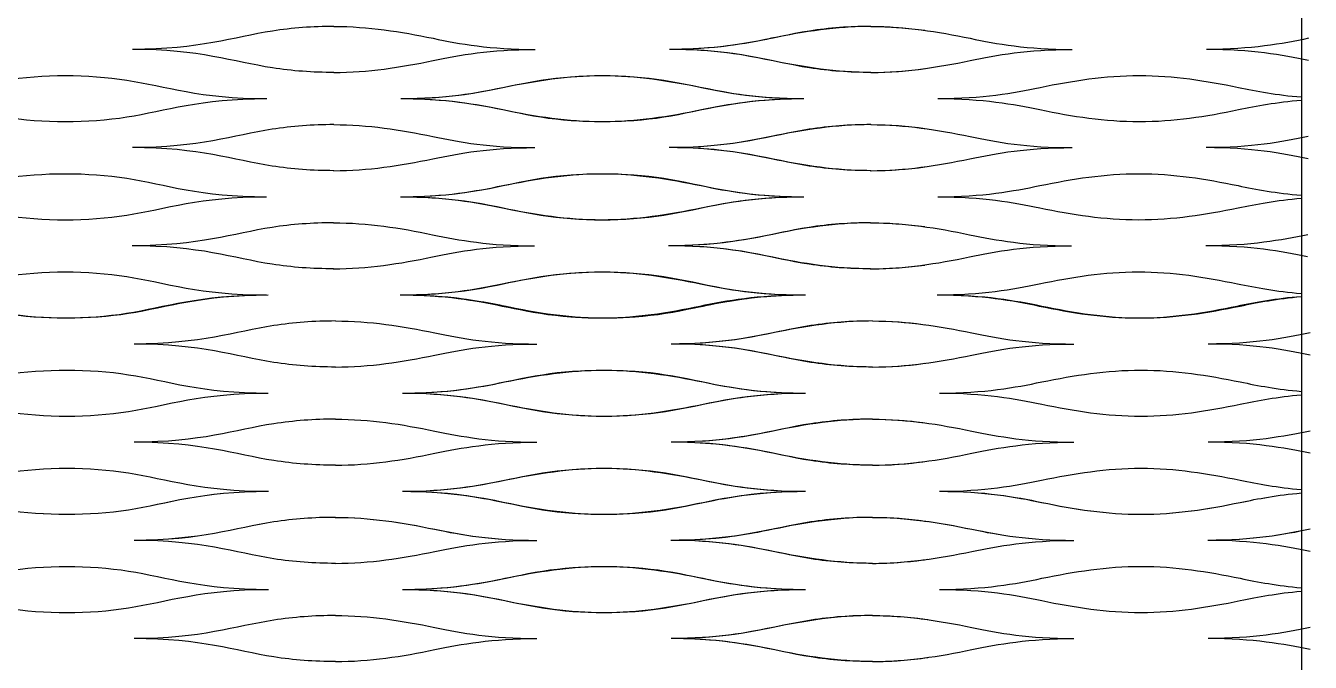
# Model space of a CAD drawing. Header units: millimetres. Extents: x 1 to 583, y -486 to -2.
# Drawn here: x 475.35 to 500.06, y -145.38 to -133.13 of the extents above; entities that cross this region are included whole.
import ezdxf

# ---------------------------------------------------------------- set-up
doc = ezdxf.new("R2010")
doc.units = ezdxf.units.MM
doc.header["$MEASUREMENT"] = 0
doc.layers.add('DEFAULT', color=7, linetype='Continuous')
doc.layers.add('dibujo', color=10, linetype='Continuous')

msp = doc.modelspace()

# ---------------------------------------------------------------- linework, layer by layer
at = {"layer": 'DEFAULT'}
for points, knots in [([(481.281, -133.141), (480.878, -133.141), (480.474, -133.171), (480.098, -133.23), (479.345, -133.348), (478.699, -133.584), (477.408, -133.584)], [0, 0, 0, 0, 1, 1, 1, 2, 2, 2, 2]), ([(481.281, -133.141), (481.946, -133.141), (482.561, -133.241), (483.19, -133.37), (483.705, -133.477), (484.282, -133.584), (485.153, -133.584)], [0, 0, 0, 0, 1, 1, 1, 2, 2, 2, 2]), ([(491.609, -133.141), (490.943, -133.141), (490.328, -133.241), (489.699, -133.37), (489.184, -133.477), (488.606, -133.584), (487.735, -133.584)], [0, 0, 0, 0, 1, 1, 1, 2, 2, 2, 2]), ([(491.611, -133.141), (491.207, -133.141), (490.804, -133.171), (490.427, -133.23), (489.674, -133.348), (489.029, -133.584), (487.737, -133.584)], [0, 0, 0, 0, 1, 1, 1, 2, 2, 2, 2]), ([(491.61, -133.141), (492.276, -133.141), (492.89, -133.241), (493.519, -133.37), (494.034, -133.477), (494.611, -133.584), (495.483, -133.584)], [0, 0, 0, 0, 1, 1, 1, 2, 2, 2, 2]), ([(481.281, -134.027), (480.878, -134.027), (480.474, -133.998), (480.098, -133.939), (479.345, -133.821), (478.699, -133.584), (477.408, -133.584)], [0, 0, 0, 0, 1, 1, 1, 2, 2, 2, 2]), ([(481.28, -134.027), (481.945, -134.027), (482.56, -133.928), (483.189, -133.798), (483.704, -133.692), (484.282, -133.584), (485.153, -133.584)], [0, 0, 0, 0, 1, 1, 1, 2, 2, 2, 2]), ([(491.607, -134.027), (490.941, -134.027), (490.327, -133.928), (489.698, -133.798), (489.184, -133.692), (488.606, -133.584), (487.735, -133.584)], [0, 0, 0, 0, 1, 1, 1, 2, 2, 2, 2]), ([(491.611, -134.027), (491.207, -134.027), (490.804, -133.998), (490.427, -133.939), (489.674, -133.821), (489.029, -133.584), (487.737, -133.584)], [0, 0, 0, 0, 1, 1, 1, 2, 2, 2, 2]), ([(491.609, -134.027), (492.275, -134.027), (492.889, -133.928), (493.519, -133.798), (494.034, -133.692), (494.611, -133.584), (495.483, -133.584)], [0, 0, 0, 0, 1, 1, 1, 2, 2, 2, 2]), ([(472.244, -134.529), (473.535, -134.529), (474.18, -134.293), (474.933, -134.175), (475.687, -134.057), (476.547, -134.057), (477.3, -134.175), (478.053, -134.293), (478.699, -134.529), (479.99, -134.529)], [0, 0, 0, 0, 1, 1, 1, 2, 2, 2, 3, 3, 3, 3]), ([(482.57, -134.529), (483.441, -134.529), (484.019, -134.421), (484.534, -134.315), (485.163, -134.185), (485.778, -134.086), (486.443, -134.086), (487.109, -134.086), (487.723, -134.185), (488.352, -134.315), (488.867, -134.421), (489.444, -134.529), (490.315, -134.529)], [0, 0, 0, 0, 1, 1, 1, 2, 2, 2, 3, 3, 3, 4, 4, 4, 4]), ([(482.573, -134.529), (483.864, -134.529), (484.51, -134.293), (485.263, -134.175), (486.016, -134.057), (486.877, -134.057), (487.63, -134.175), (488.383, -134.293), (489.029, -134.529), (490.32, -134.529)], [0, 0, 0, 0, 1, 1, 1, 2, 2, 2, 3, 3, 3, 3]), ([(492.9, -134.529), (493.771, -134.529), (494.348, -134.421), (494.863, -134.315), (495.492, -134.185), (496.107, -134.086), (496.773, -134.086), (497.438, -134.086), (498.053, -134.185), (498.681, -134.315), (499.031, -134.387), (499.409, -134.46), (499.889, -134.499)], [0, 0, 0, 0, 1, 1, 1, 2, 2, 2, 3, 3, 3, 3.679224, 3.679224, 3.679224, 3.679224]), ([(472.243, -134.529), (473.534, -134.529), (474.18, -134.765), (474.933, -134.883), (475.686, -135.001), (476.546, -135.001), (477.299, -134.883), (478.052, -134.765), (478.698, -134.529), (479.988, -134.529)], [0, 0, 0, 0, 1, 1, 1, 2, 2, 2, 3, 3, 3, 3]), ([(482.57, -134.529), (483.441, -134.529), (484.018, -134.637), (484.533, -134.743), (485.161, -134.873), (485.775, -134.972), (486.441, -134.972), (487.106, -134.972), (487.721, -134.873), (488.351, -134.743), (488.866, -134.637), (489.444, -134.529), (490.315, -134.529)], [0, 0, 0, 0, 1, 1, 1, 2, 2, 2, 3, 3, 3, 4, 4, 4, 4]), ([(482.573, -134.529), (483.864, -134.529), (484.509, -134.765), (485.262, -134.883), (486.015, -135.001), (486.876, -135.001), (487.629, -134.883), (488.382, -134.765), (489.027, -134.529), (490.318, -134.529)], [0, 0, 0, 0, 1, 1, 1, 2, 2, 2, 3, 3, 3, 3]), ([(492.9, -134.529), (493.771, -134.529), (494.348, -134.637), (494.862, -134.743), (495.491, -134.873), (496.105, -134.972), (496.77, -134.972), (497.436, -134.972), (498.051, -134.873), (498.68, -134.743), (499.03, -134.671), (499.409, -134.598), (499.889, -134.559)], [0, 0, 0, 0, 1, 1, 1, 2, 2, 2, 3, 3, 3, 3.67931, 3.67931, 3.67931, 3.67931]), ([(481.279, -135.031), (480.876, -135.031), (480.472, -135.06), (480.096, -135.12), (479.343, -135.238), (478.698, -135.474), (477.407, -135.474)], [0, 0, 0, 0, 1, 1, 1, 2, 2, 2, 2]), ([(481.278, -135.031), (481.943, -135.031), (482.558, -135.13), (483.186, -135.26), (483.701, -135.366), (484.277, -135.474), (485.149, -135.474)], [0, 0, 0, 0, 1, 1, 1, 2, 2, 2, 2]), ([(491.604, -135.031), (490.938, -135.031), (490.323, -135.13), (489.694, -135.26), (489.179, -135.366), (488.601, -135.474), (487.73, -135.474)], [0, 0, 0, 0, 1, 1, 1, 2, 2, 2, 2]), ([(491.609, -135.031), (491.205, -135.031), (490.802, -135.06), (490.425, -135.12), (489.672, -135.238), (489.027, -135.474), (487.736, -135.474)], [0, 0, 0, 0, 1, 1, 1, 2, 2, 2, 2]), ([(491.607, -135.031), (492.273, -135.031), (492.887, -135.13), (493.516, -135.26), (494.03, -135.366), (494.607, -135.474), (495.478, -135.474)], [0, 0, 0, 0, 1, 1, 1, 2, 2, 2, 2]), ([(481.279, -135.917), (480.876, -135.917), (480.472, -135.887), (480.096, -135.828), (479.343, -135.71), (478.698, -135.474), (477.407, -135.474)], [0, 0, 0, 0, 1, 1, 1, 2, 2, 2, 2]), ([(481.276, -135.917), (481.941, -135.917), (482.556, -135.818), (483.185, -135.688), (483.7, -135.581), (484.277, -135.474), (485.149, -135.474)], [0, 0, 0, 0, 1, 1, 1, 2, 2, 2, 2]), ([(491.599, -135.917), (490.934, -135.917), (490.32, -135.818), (489.692, -135.688), (489.178, -135.581), (488.601, -135.474), (487.73, -135.474)], [0, 0, 0, 0, 1, 1, 1, 2, 2, 2, 2]), ([(491.609, -135.917), (491.205, -135.917), (490.802, -135.887), (490.425, -135.828), (489.672, -135.71), (489.027, -135.474), (487.736, -135.474)], [0, 0, 0, 0, 1, 1, 1, 2, 2, 2, 2]), ([(491.605, -135.917), (492.271, -135.917), (492.885, -135.818), (493.514, -135.688), (494.029, -135.581), (494.607, -135.474), (495.478, -135.474)], [0, 0, 0, 0, 1, 1, 1, 2, 2, 2, 2]), ([(472.243, -136.419), (473.534, -136.419), (474.18, -136.182), (474.933, -136.064), (475.686, -135.946), (476.546, -135.946), (477.299, -136.064), (478.052, -136.182), (478.698, -136.419), (479.988, -136.419)], [0, 0, 0, 0, 1, 1, 1, 2, 2, 2, 3, 3, 3, 3]), ([(482.565, -136.419), (483.436, -136.419), (484.013, -136.311), (484.528, -136.205), (485.158, -136.075), (485.772, -135.976), (486.437, -135.976), (487.103, -135.976), (487.717, -136.075), (488.345, -136.205), (488.859, -136.311), (489.436, -136.419), (490.307, -136.419)], [0, 0, 0, 0, 1, 1, 1, 2, 2, 2, 3, 3, 3, 4, 4, 4, 4]), ([(482.573, -136.419), (483.864, -136.419), (484.509, -136.182), (485.262, -136.064), (486.015, -135.946), (486.876, -135.946), (487.629, -136.064), (488.382, -136.182), (489.027, -136.419), (490.318, -136.419)], [0, 0, 0, 0, 1, 1, 1, 2, 2, 2, 3, 3, 3, 3]), ([(492.895, -136.419), (493.766, -136.419), (494.343, -136.311), (494.858, -136.205), (495.487, -136.075), (496.101, -135.976), (496.767, -135.976), (497.432, -135.976), (498.046, -136.075), (498.674, -136.205), (499.026, -136.277), (499.406, -136.35), (499.889, -136.39)], [0, 0, 0, 0, 1, 1, 1, 2, 2, 2, 3, 3, 3, 3.682913, 3.682913, 3.682913, 3.682913]), ([(472.243, -136.419), (473.533, -136.419), (474.178, -136.655), (474.931, -136.773), (475.684, -136.891), (476.544, -136.891), (477.296, -136.773), (478.049, -136.655), (478.694, -136.419), (479.984, -136.419)], [0, 0, 0, 0, 1, 1, 1, 2, 2, 2, 3, 3, 3, 3]), ([(482.565, -136.419), (483.436, -136.419), (484.013, -136.526), (484.526, -136.632), (485.154, -136.762), (485.768, -136.861), (486.433, -136.861), (487.098, -136.861), (487.713, -136.762), (488.343, -136.632), (488.858, -136.526), (489.436, -136.419), (490.307, -136.419)], [0, 0, 0, 0, 1, 1, 1, 2, 2, 2, 3, 3, 3, 4, 4, 4, 4]), ([(482.572, -136.419), (483.863, -136.419), (484.508, -136.655), (485.26, -136.773), (486.013, -136.891), (486.873, -136.891), (487.626, -136.773), (488.379, -136.655), (489.024, -136.419), (490.314, -136.419)], [0, 0, 0, 0, 1, 1, 1, 2, 2, 2, 3, 3, 3, 3]), ([(492.895, -136.419), (493.766, -136.419), (494.342, -136.526), (494.856, -136.632), (495.484, -136.762), (496.097, -136.861), (496.762, -136.861), (497.428, -136.861), (498.042, -136.762), (498.672, -136.632), (499.024, -136.56), (499.405, -136.487), (499.889, -136.447)], [0, 0, 0, 0, 1, 1, 1, 2, 2, 2, 3, 3, 3, 3.683066, 3.683066, 3.683066, 3.683066]), ([(481.275, -136.92), (480.872, -136.92), (480.468, -136.95), (480.092, -137.009), (479.339, -137.127), (478.694, -137.363), (477.404, -137.363)], [0, 0, 0, 0, 1, 1, 1, 2, 2, 2, 2]), ([(481.273, -136.92), (481.938, -136.92), (482.551, -137.019), (483.179, -137.149), (483.693, -137.256), (484.269, -137.363), (485.14, -137.363)], [0, 0, 0, 0, 1, 1, 1, 2, 2, 2, 2]), ([(491.593, -136.92), (490.928, -136.92), (490.313, -137.019), (489.683, -137.149), (489.168, -137.256), (488.59, -137.363), (487.72, -137.363)], [0, 0, 0, 0, 1, 1, 1, 2, 2, 2, 2]), ([(491.604, -136.92), (491.201, -136.92), (490.798, -136.95), (490.421, -137.009), (489.669, -137.127), (489.024, -137.363), (487.733, -137.363)], [0, 0, 0, 0, 1, 1, 1, 2, 2, 2, 2]), ([(491.602, -136.92), (492.267, -136.92), (492.881, -137.019), (493.509, -137.149), (494.023, -137.256), (494.599, -137.363), (495.469, -137.363)], [0, 0, 0, 0, 1, 1, 1, 2, 2, 2, 2]), ([(481.275, -137.806), (480.872, -137.806), (480.468, -137.776), (480.092, -137.718), (479.339, -137.599), (478.694, -137.363), (477.404, -137.363)], [0, 0, 0, 0, 1, 1, 1, 2, 2, 2, 2]), ([(481.269, -137.806), (481.934, -137.806), (482.548, -137.707), (483.177, -137.577), (483.692, -137.471), (484.269, -137.363), (485.14, -137.363)], [0, 0, 0, 0, 1, 1, 1, 2, 2, 2, 2]), ([(491.585, -137.806), (490.92, -137.806), (490.307, -137.707), (489.68, -137.577), (489.166, -137.471), (488.59, -137.363), (487.72, -137.363)], [0, 0, 0, 0, 1, 1, 1, 2, 2, 2, 2]), ([(491.604, -137.806), (491.201, -137.806), (490.798, -137.776), (490.421, -137.718), (489.669, -137.599), (489.024, -137.363), (487.733, -137.363)], [0, 0, 0, 0, 1, 1, 1, 2, 2, 2, 2]), ([(491.598, -137.806), (492.263, -137.806), (492.877, -137.707), (493.506, -137.577), (494.021, -137.471), (494.599, -137.363), (495.469, -137.363)], [0, 0, 0, 0, 1, 1, 1, 2, 2, 2, 2]), ([(472.243, -138.308), (473.533, -138.308), (474.178, -138.072), (474.931, -137.954), (475.684, -137.836), (476.544, -137.836), (477.296, -137.954), (478.049, -138.072), (478.694, -138.308), (479.984, -138.308)], [0, 0, 0, 0, 1, 1, 1, 2, 2, 2, 3, 3, 3, 3]), ([(482.556, -138.308), (483.426, -138.308), (484.003, -138.2), (484.518, -138.094), (485.147, -137.964), (485.762, -137.865), (486.426, -137.865), (487.091, -137.865), (487.704, -137.964), (488.332, -138.094), (488.845, -138.2), (489.421, -138.308), (490.291, -138.308)], [0, 0, 0, 0, 1, 1, 1, 2, 2, 2, 3, 3, 3, 4, 4, 4, 4]), ([(482.572, -138.308), (483.863, -138.308), (484.508, -138.072), (485.26, -137.954), (486.013, -137.836), (486.873, -137.836), (487.626, -137.954), (488.379, -138.072), (489.024, -138.308), (490.314, -138.308)], [0, 0, 0, 0, 1, 1, 1, 2, 2, 2, 3, 3, 3, 3]), ([(492.885, -138.308), (493.756, -138.308), (494.333, -138.2), (494.848, -138.094), (495.477, -137.964), (496.091, -137.865), (496.756, -137.865), (497.421, -137.865), (498.034, -137.964), (498.661, -138.094), (499.016, -138.167), (499.399, -138.241), (499.889, -138.28)], [0, 0, 0, 0, 1, 1, 1, 2, 2, 2, 3, 3, 3, 3.689819, 3.689819, 3.689819, 3.689819]), ([(472.242, -138.308), (473.531, -138.308), (474.176, -138.544), (474.928, -138.662), (475.68, -138.78), (476.539, -138.78), (477.291, -138.662), (478.043, -138.544), (478.688, -138.308), (479.977, -138.308)], [0, 0, 0, 0, 1, 1, 1, 2, 2, 2, 3, 3, 3, 3]), ([(472.272, -138.308), (473.563, -138.308), (474.209, -138.544), (474.962, -138.662), (475.716, -138.78), (476.576, -138.78), (477.329, -138.662), (478.083, -138.544), (478.728, -138.308), (480.019, -138.308)], [0, 0, 0, 0, 1, 1, 1, 2, 2, 2, 3, 3, 3, 3]), ([(482.556, -138.308), (483.426, -138.308), (484.002, -138.415), (484.515, -138.522), (485.142, -138.652), (485.754, -138.751), (486.419, -138.751), (487.083, -138.751), (487.698, -138.652), (488.328, -138.522), (488.843, -138.415), (489.421, -138.308), (490.291, -138.308)], [0, 0, 0, 0, 1, 1, 1, 2, 2, 2, 3, 3, 3, 4, 4, 4, 4]), ([(482.571, -138.308), (483.86, -138.308), (484.505, -138.544), (485.257, -138.662), (486.009, -138.78), (486.869, -138.78), (487.621, -138.662), (488.373, -138.544), (489.018, -138.308), (490.307, -138.308)], [0, 0, 0, 0, 1, 1, 1, 2, 2, 2, 3, 3, 3, 3]), ([(482.602, -138.308), (483.473, -138.308), (484.051, -138.416), (484.566, -138.522), (485.195, -138.652), (485.809, -138.751), (486.475, -138.751), (487.141, -138.751), (487.755, -138.652), (488.385, -138.522), (488.9, -138.416), (489.477, -138.308), (490.349, -138.308)], [0, 0, 0, 0, 1, 1, 1, 2, 2, 2, 3, 3, 3, 4, 4, 4, 4]), ([(482.602, -138.308), (483.893, -138.308), (484.539, -138.544), (485.292, -138.662), (486.045, -138.78), (486.906, -138.78), (487.659, -138.662), (488.412, -138.544), (489.058, -138.308), (490.349, -138.308)], [0, 0, 0, 0, 1, 1, 1, 2, 2, 2, 3, 3, 3, 3]), ([(492.885, -138.308), (493.756, -138.308), (494.331, -138.415), (494.844, -138.522), (495.471, -138.652), (496.084, -138.751), (496.748, -138.751), (497.413, -138.751), (498.027, -138.652), (498.657, -138.522), (499.013, -138.448), (499.398, -138.374), (499.889, -138.336)], [0, 0, 0, 0, 1, 1, 1, 2, 2, 2, 3, 3, 3, 3.690095, 3.690095, 3.690095, 3.690095]), ([(492.931, -138.308), (493.803, -138.308), (494.38, -138.416), (494.895, -138.522), (495.524, -138.652), (496.139, -138.751), (496.805, -138.751), (497.47, -138.751), (498.085, -138.652), (498.714, -138.522), (499.056, -138.451), (499.425, -138.38), (499.889, -138.34)], [0, 0, 0, 0, 1, 1, 1, 2, 2, 2, 3, 3, 3, 3.663313, 3.663313, 3.663313, 3.663313]), ([(481.311, -138.81), (480.907, -138.81), (480.504, -138.839), (480.127, -138.898), (479.374, -139.016), (478.728, -139.253), (477.437, -139.253)], [0, 0, 0, 0, 1, 1, 1, 2, 2, 2, 2]), ([(481.31, -138.81), (481.976, -138.81), (482.591, -138.909), (483.22, -139.039), (483.735, -139.145), (484.312, -139.253), (485.184, -139.253)], [0, 0, 0, 0, 1, 1, 1, 2, 2, 2, 2]), ([(491.64, -138.81), (490.974, -138.81), (490.36, -138.909), (489.73, -139.039), (489.215, -139.145), (488.638, -139.253), (487.766, -139.253)], [0, 0, 0, 0, 1, 1, 1, 2, 2, 2, 2]), ([(491.64, -138.81), (491.237, -138.81), (490.833, -138.839), (490.456, -138.898), (489.703, -139.016), (489.058, -139.253), (487.766, -139.253)], [0, 0, 0, 0, 1, 1, 1, 2, 2, 2, 2]), ([(491.64, -138.81), (492.306, -138.81), (492.92, -138.909), (493.549, -139.039), (494.064, -139.145), (494.642, -139.253), (495.514, -139.253)], [0, 0, 0, 0, 1, 1, 1, 2, 2, 2, 2]), ([(481.311, -139.696), (480.907, -139.696), (480.504, -139.666), (480.127, -139.607), (479.374, -139.489), (478.728, -139.253), (477.437, -139.253)], [0, 0, 0, 0, 1, 1, 1, 2, 2, 2, 2]), ([(481.31, -139.696), (481.976, -139.696), (482.591, -139.596), (483.22, -139.467), (483.735, -139.36), (484.312, -139.253), (485.184, -139.253)], [0, 0, 0, 0, 1, 1, 1, 2, 2, 2, 2]), ([(491.64, -139.696), (490.974, -139.696), (490.36, -139.596), (489.73, -139.467), (489.215, -139.36), (488.638, -139.253), (487.766, -139.253)], [0, 0, 0, 0, 1, 1, 1, 2, 2, 2, 2]), ([(491.64, -139.696), (491.237, -139.696), (490.833, -139.666), (490.456, -139.607), (489.703, -139.489), (489.058, -139.253), (487.766, -139.253)], [0, 0, 0, 0, 1, 1, 1, 2, 2, 2, 2]), ([(491.64, -139.696), (492.306, -139.696), (492.92, -139.596), (493.549, -139.467), (494.064, -139.36), (494.642, -139.253), (495.514, -139.253)], [0, 0, 0, 0, 1, 1, 1, 2, 2, 2, 2]), ([(472.272, -140.197), (473.563, -140.197), (474.209, -139.961), (474.962, -139.843), (475.716, -139.725), (476.576, -139.725), (477.329, -139.843), (478.083, -139.961), (478.728, -140.197), (480.019, -140.197)], [0, 0, 0, 0, 1, 1, 1, 2, 2, 2, 3, 3, 3, 3]), ([(482.602, -140.197), (483.893, -140.197), (484.539, -139.961), (485.292, -139.843), (486.045, -139.725), (486.906, -139.725), (487.659, -139.843), (488.412, -139.961), (489.058, -140.197), (490.349, -140.197)], [0, 0, 0, 0, 1, 1, 1, 2, 2, 2, 3, 3, 3, 3]), ([(482.602, -140.197), (483.473, -140.197), (484.051, -140.09), (484.566, -139.983), (485.195, -139.854), (485.809, -139.755), (486.475, -139.755), (487.141, -139.755), (487.755, -139.854), (488.385, -139.983), (488.9, -140.09), (489.477, -140.197), (490.349, -140.197)], [0, 0, 0, 0, 1, 1, 1, 2, 2, 2, 3, 3, 3, 4, 4, 4, 4]), ([(492.931, -140.197), (493.803, -140.197), (494.38, -140.09), (494.895, -139.983), (495.524, -139.854), (496.139, -139.755), (496.804, -139.755), (497.47, -139.755), (498.085, -139.854), (498.714, -139.983), (499.056, -140.054), (499.425, -140.125), (499.889, -140.165)], [0, 0, 0, 0, 1, 1, 1, 2, 2, 2, 3, 3, 3, 3.663377, 3.663377, 3.663377, 3.663377]), ([(472.272, -140.197), (473.563, -140.197), (474.209, -140.434), (474.962, -140.552), (475.716, -140.67), (476.576, -140.67), (477.329, -140.552), (478.082, -140.434), (478.728, -140.197), (480.019, -140.197)], [0, 0, 0, 0, 1, 1, 1, 2, 2, 2, 3, 3, 3, 3]), ([(482.602, -140.197), (483.473, -140.197), (484.051, -140.305), (484.566, -140.411), (485.195, -140.541), (485.809, -140.64), (486.475, -140.64), (487.141, -140.64), (487.755, -140.541), (488.385, -140.411), (488.9, -140.305), (489.477, -140.197), (490.349, -140.197)], [0, 0, 0, 0, 1, 1, 1, 2, 2, 2, 3, 3, 3, 4, 4, 4, 4]), ([(482.602, -140.197), (483.893, -140.197), (484.539, -140.434), (485.292, -140.552), (486.045, -140.67), (486.906, -140.67), (487.659, -140.552), (488.412, -140.434), (489.058, -140.197), (490.349, -140.197)], [0, 0, 0, 0, 1, 1, 1, 2, 2, 2, 3, 3, 3, 3]), ([(492.931, -140.197), (493.803, -140.197), (494.38, -140.305), (494.895, -140.411), (495.524, -140.541), (496.138, -140.64), (496.804, -140.64), (497.47, -140.64), (498.085, -140.541), (498.714, -140.411), (499.056, -140.341), (499.425, -140.27), (499.889, -140.23)], [0, 0, 0, 0, 1, 1, 1, 2, 2, 2, 3, 3, 3, 3.663394, 3.663394, 3.663394, 3.663394]), ([(481.31, -140.699), (480.907, -140.699), (480.504, -140.729), (480.127, -140.788), (479.374, -140.906), (478.728, -141.142), (477.437, -141.142)], [0, 0, 0, 0, 1, 1, 1, 2, 2, 2, 2]), ([(481.31, -140.699), (481.976, -140.699), (482.591, -140.798), (483.22, -140.928), (483.734, -141.034), (484.312, -141.142), (485.183, -141.142)], [0, 0, 0, 0, 1, 1, 1, 2, 2, 2, 2]), ([(491.639, -140.699), (490.974, -140.699), (490.359, -140.798), (489.73, -140.928), (489.215, -141.034), (488.637, -141.142), (487.766, -141.142)], [0, 0, 0, 0, 1, 1, 1, 2, 2, 2, 2]), ([(491.64, -140.699), (491.236, -140.699), (490.833, -140.729), (490.456, -140.788), (489.703, -140.906), (489.058, -141.142), (487.766, -141.142)], [0, 0, 0, 0, 1, 1, 1, 2, 2, 2, 2]), ([(491.64, -140.699), (492.305, -140.699), (492.92, -140.798), (493.549, -140.928), (494.064, -141.034), (494.641, -141.142), (495.513, -141.142)], [0, 0, 0, 0, 1, 1, 1, 2, 2, 2, 2]), ([(481.31, -141.585), (480.907, -141.585), (480.504, -141.555), (480.127, -141.496), (479.374, -141.378), (478.728, -141.142), (477.437, -141.142)], [0, 0, 0, 0, 1, 1, 1, 2, 2, 2, 2]), ([(481.31, -141.585), (481.976, -141.585), (482.59, -141.486), (483.22, -141.356), (483.734, -141.25), (484.312, -141.142), (485.183, -141.142)], [0, 0, 0, 0, 1, 1, 1, 2, 2, 2, 2]), ([(491.639, -141.585), (490.973, -141.585), (490.359, -141.486), (489.73, -141.356), (489.215, -141.25), (488.637, -141.142), (487.766, -141.142)], [0, 0, 0, 0, 1, 1, 1, 2, 2, 2, 2]), ([(491.64, -141.585), (491.236, -141.585), (490.833, -141.555), (490.456, -141.496), (489.703, -141.378), (489.058, -141.142), (487.766, -141.142)], [0, 0, 0, 0, 1, 1, 1, 2, 2, 2, 2]), ([(491.639, -141.585), (492.305, -141.585), (492.92, -141.486), (493.549, -141.356), (494.064, -141.25), (494.641, -141.142), (495.513, -141.142)], [0, 0, 0, 0, 1, 1, 1, 2, 2, 2, 2]), ([(472.272, -142.087), (473.563, -142.087), (474.209, -141.851), (474.962, -141.733), (475.716, -141.614), (476.576, -141.614), (477.329, -141.733), (478.082, -141.851), (478.728, -142.087), (480.019, -142.087)], [0, 0, 0, 0, 1, 1, 1, 2, 2, 2, 3, 3, 3, 3]), ([(482.601, -142.087), (483.473, -142.087), (484.05, -141.979), (484.565, -141.873), (485.194, -141.743), (485.809, -141.644), (486.474, -141.644), (487.14, -141.644), (487.755, -141.743), (488.384, -141.873), (488.898, -141.979), (489.476, -142.087), (490.347, -142.087)], [0, 0, 0, 0, 1, 1, 1, 2, 2, 2, 3, 3, 3, 4, 4, 4, 4]), ([(482.602, -142.087), (483.893, -142.087), (484.539, -141.851), (485.292, -141.733), (486.045, -141.614), (486.906, -141.614), (487.659, -141.733), (488.412, -141.851), (489.058, -142.087), (490.349, -142.087)], [0, 0, 0, 0, 1, 1, 1, 2, 2, 2, 3, 3, 3, 3]), ([(492.93, -142.087), (493.802, -142.087), (494.379, -141.979), (494.894, -141.873), (495.523, -141.743), (496.138, -141.644), (496.804, -141.644), (497.469, -141.644), (498.084, -141.743), (498.713, -141.873), (499.055, -141.943), (499.424, -142.015), (499.889, -142.054)], [0, 0, 0, 0, 1, 1, 1, 2, 2, 2, 3, 3, 3, 3.663954, 3.663954, 3.663954, 3.663954]), ([(472.272, -142.087), (473.563, -142.087), (474.209, -142.323), (474.962, -142.441), (475.715, -142.559), (476.576, -142.559), (477.329, -142.441), (478.082, -142.323), (478.728, -142.087), (480.019, -142.087)], [0, 0, 0, 0, 1, 1, 1, 2, 2, 2, 3, 3, 3, 3]), ([(472.273, -142.087), (473.565, -142.087), (474.21, -142.323), (474.963, -142.441), (475.717, -142.559), (476.578, -142.559), (477.331, -142.441), (478.084, -142.323), (478.729, -142.087), (480.021, -142.087)], [0, 0, 0, 0, 1, 1, 1, 2, 2, 2, 3, 3, 3, 3]), ([(482.601, -142.087), (483.473, -142.087), (484.05, -142.194), (484.564, -142.301), (485.193, -142.431), (485.808, -142.53), (486.473, -142.53), (487.139, -142.53), (487.754, -142.431), (488.383, -142.301), (488.898, -142.194), (489.476, -142.087), (490.347, -142.087)], [0, 0, 0, 0, 1, 1, 1, 2, 2, 2, 3, 3, 3, 4, 4, 4, 4]), ([(482.602, -142.087), (483.893, -142.087), (484.538, -142.323), (485.291, -142.441), (486.045, -142.559), (486.905, -142.559), (487.658, -142.441), (488.412, -142.323), (489.057, -142.087), (490.348, -142.087)], [0, 0, 0, 0, 1, 1, 1, 2, 2, 2, 3, 3, 3, 3]), ([(482.603, -142.087), (483.475, -142.087), (484.052, -142.195), (484.567, -142.301), (485.196, -142.431), (485.811, -142.53), (486.476, -142.53), (487.142, -142.53), (487.757, -142.431), (488.386, -142.301), (488.901, -142.195), (489.478, -142.087), (490.35, -142.087)], [0, 0, 0, 0, 1, 1, 1, 2, 2, 2, 3, 3, 3, 4, 4, 4, 4]), ([(482.603, -142.087), (483.894, -142.087), (484.54, -142.323), (485.293, -142.441), (486.046, -142.559), (486.907, -142.559), (487.66, -142.441), (488.413, -142.323), (489.059, -142.087), (490.35, -142.087)], [0, 0, 0, 0, 1, 1, 1, 2, 2, 2, 3, 3, 3, 3]), ([(492.93, -142.087), (493.802, -142.087), (494.379, -142.194), (494.894, -142.301), (495.523, -142.431), (496.137, -142.53), (496.803, -142.53), (497.468, -142.53), (498.083, -142.431), (498.713, -142.301), (499.055, -142.23), (499.424, -142.159), (499.889, -142.119)], [0, 0, 0, 0, 1, 1, 1, 2, 2, 2, 3, 3, 3, 3.663978, 3.663978, 3.663978, 3.663978]), ([(492.932, -142.087), (493.804, -142.087), (494.381, -142.195), (494.896, -142.301), (495.526, -142.431), (496.14, -142.53), (496.806, -142.53), (497.471, -142.53), (498.086, -142.431), (498.715, -142.301), (499.057, -142.23), (499.426, -142.159), (499.889, -142.119)], [0, 0, 0, 0, 1, 1, 1, 2, 2, 2, 3, 3, 3, 3.662731, 3.662731, 3.662731, 3.662731]), ([(481.31, -142.589), (480.906, -142.589), (480.503, -142.618), (480.126, -142.677), (479.373, -142.795), (478.728, -143.031), (477.437, -143.031)], [0, 0, 0, 0, 1, 1, 1, 2, 2, 2, 2]), ([(481.312, -142.589), (480.908, -142.589), (480.505, -142.618), (480.128, -142.677), (479.375, -142.795), (478.729, -143.032), (477.438, -143.032)], [0, 0, 0, 0, 1, 1, 1, 2, 2, 2, 2]), ([(481.309, -142.589), (481.975, -142.589), (482.589, -142.688), (483.218, -142.818), (483.733, -142.924), (484.31, -143.031), (485.182, -143.031)], [0, 0, 0, 0, 1, 1, 1, 2, 2, 2, 2]), ([(481.312, -142.589), (481.977, -142.589), (482.592, -142.688), (483.221, -142.818), (483.736, -142.924), (484.314, -143.032), (485.185, -143.032)], [0, 0, 0, 0, 1, 1, 1, 2, 2, 2, 2]), ([(491.637, -142.589), (490.972, -142.589), (490.357, -142.688), (489.728, -142.818), (489.213, -142.924), (488.635, -143.031), (487.764, -143.031)], [0, 0, 0, 0, 1, 1, 1, 2, 2, 2, 2]), ([(491.639, -142.589), (491.236, -142.589), (490.832, -142.618), (490.456, -142.677), (489.703, -142.795), (489.057, -143.031), (487.766, -143.031)], [0, 0, 0, 0, 1, 1, 1, 2, 2, 2, 2]), ([(491.641, -142.589), (490.975, -142.589), (490.361, -142.688), (489.732, -142.818), (489.217, -142.924), (488.639, -143.032), (487.768, -143.032)], [0, 0, 0, 0, 1, 1, 1, 2, 2, 2, 2]), ([(491.641, -142.589), (491.238, -142.589), (490.834, -142.618), (490.458, -142.677), (489.705, -142.795), (489.059, -143.032), (487.768, -143.032)], [0, 0, 0, 0, 1, 1, 1, 2, 2, 2, 2]), ([(491.639, -142.589), (492.304, -142.589), (492.919, -142.688), (493.548, -142.818), (494.063, -142.924), (494.64, -143.031), (495.511, -143.031)], [0, 0, 0, 0, 1, 1, 1, 2, 2, 2, 2]), ([(491.641, -142.589), (492.307, -142.589), (492.921, -142.688), (493.551, -142.818), (494.066, -142.924), (494.643, -143.032), (495.515, -143.032)], [0, 0, 0, 0, 1, 1, 1, 2, 2, 2, 2]), ([(481.312, -143.474), (480.908, -143.474), (480.505, -143.445), (480.128, -143.386), (479.375, -143.268), (478.729, -143.032), (477.438, -143.032)], [0, 0, 0, 0, 1, 1, 1, 2, 2, 2, 2]), ([(481.312, -143.474), (481.977, -143.474), (482.592, -143.375), (483.221, -143.246), (483.736, -143.139), (484.314, -143.032), (485.185, -143.032)], [0, 0, 0, 0, 1, 1, 1, 2, 2, 2, 2]), ([(491.641, -143.474), (490.975, -143.474), (490.361, -143.375), (489.732, -143.246), (489.217, -143.139), (488.639, -143.032), (487.768, -143.032)], [0, 0, 0, 0, 1, 1, 1, 2, 2, 2, 2]), ([(491.641, -143.474), (491.238, -143.474), (490.834, -143.445), (490.458, -143.386), (489.705, -143.268), (489.059, -143.032), (487.768, -143.032)], [0, 0, 0, 0, 1, 1, 1, 2, 2, 2, 2]), ([(491.641, -143.474), (492.307, -143.474), (492.921, -143.375), (493.551, -143.246), (494.066, -143.139), (494.643, -143.032), (495.515, -143.032)], [0, 0, 0, 0, 1, 1, 1, 2, 2, 2, 2]), ([(472.273, -143.976), (473.565, -143.976), (474.21, -143.74), (474.963, -143.622), (475.717, -143.504), (476.578, -143.504), (477.331, -143.622), (478.084, -143.74), (478.729, -143.976), (480.021, -143.976)], [0, 0, 0, 0, 1, 1, 1, 2, 2, 2, 3, 3, 3, 3]), ([(482.603, -143.976), (483.894, -143.976), (484.54, -143.74), (485.293, -143.622), (486.046, -143.504), (486.907, -143.504), (487.66, -143.622), (488.413, -143.74), (489.059, -143.976), (490.35, -143.976)], [0, 0, 0, 0, 1, 1, 1, 2, 2, 2, 3, 3, 3, 3]), ([(482.603, -143.976), (483.474, -143.976), (484.052, -143.869), (484.567, -143.762), (485.196, -143.632), (485.811, -143.533), (486.476, -143.533), (487.142, -143.533), (487.757, -143.632), (488.386, -143.762), (488.901, -143.869), (489.478, -143.976), (490.35, -143.976)], [0, 0, 0, 0, 1, 1, 1, 2, 2, 2, 3, 3, 3, 4, 4, 4, 4]), ([(492.932, -143.976), (493.804, -143.976), (494.381, -143.869), (494.896, -143.762), (495.526, -143.632), (496.14, -143.533), (496.806, -143.533), (497.471, -143.533), (498.086, -143.632), (498.715, -143.762), (499.057, -143.833), (499.425, -143.904), (499.889, -143.944)], [0, 0, 0, 0, 1, 1, 1, 2, 2, 2, 3, 3, 3, 3.662796, 3.662796, 3.662796, 3.662796]), ([(472.273, -143.976), (473.565, -143.976), (474.21, -144.212), (474.963, -144.331), (475.717, -144.449), (476.577, -144.449), (477.331, -144.331), (478.084, -144.212), (478.729, -143.976), (480.021, -143.976)], [0, 0, 0, 0, 1, 1, 1, 2, 2, 2, 3, 3, 3, 3]), ([(482.603, -143.976), (483.474, -143.976), (484.052, -144.084), (484.567, -144.19), (485.196, -144.32), (485.81, -144.419), (486.476, -144.419), (487.142, -144.419), (487.756, -144.32), (488.386, -144.19), (488.901, -144.084), (489.478, -143.976), (490.35, -143.976)], [0, 0, 0, 0, 1, 1, 1, 2, 2, 2, 3, 3, 3, 4, 4, 4, 4]), ([(482.603, -143.976), (483.894, -143.976), (484.54, -144.212), (485.293, -144.331), (486.046, -144.449), (486.907, -144.449), (487.66, -144.331), (488.413, -144.212), (489.059, -143.976), (490.35, -143.976)], [0, 0, 0, 0, 1, 1, 1, 2, 2, 2, 3, 3, 3, 3]), ([(492.932, -143.976), (493.804, -143.976), (494.381, -144.084), (494.896, -144.19), (495.525, -144.32), (496.14, -144.419), (496.805, -144.419), (497.471, -144.419), (498.086, -144.32), (498.715, -144.19), (499.057, -144.12), (499.425, -144.049), (499.889, -144.009)], [0, 0, 0, 0, 1, 1, 1, 2, 2, 2, 3, 3, 3, 3.662813, 3.662813, 3.662813, 3.662813]), ([(481.312, -144.478), (480.908, -144.478), (480.505, -144.508), (480.128, -144.567), (479.375, -144.685), (478.729, -144.921), (477.438, -144.921)], [0, 0, 0, 0, 1, 1, 1, 2, 2, 2, 2]), ([(481.312, -144.478), (481.977, -144.478), (482.592, -144.577), (483.221, -144.707), (483.736, -144.813), (484.313, -144.921), (485.185, -144.921)], [0, 0, 0, 0, 1, 1, 1, 2, 2, 2, 2]), ([(491.641, -144.478), (490.975, -144.478), (490.36, -144.577), (489.731, -144.707), (489.216, -144.813), (488.639, -144.921), (487.767, -144.921)], [0, 0, 0, 0, 1, 1, 1, 2, 2, 2, 2]), ([(491.641, -144.478), (491.238, -144.478), (490.834, -144.508), (490.458, -144.567), (489.704, -144.685), (489.059, -144.921), (487.768, -144.921)], [0, 0, 0, 0, 1, 1, 1, 2, 2, 2, 2]), ([(491.641, -144.478), (492.307, -144.478), (492.921, -144.577), (493.55, -144.707), (494.065, -144.813), (494.643, -144.921), (495.514, -144.921)], [0, 0, 0, 0, 1, 1, 1, 2, 2, 2, 2]), ([(481.312, -145.364), (480.908, -145.364), (480.505, -145.334), (480.128, -145.275), (479.375, -145.157), (478.729, -144.921), (477.438, -144.921)], [0, 0, 0, 0, 1, 1, 1, 2, 2, 2, 2]), ([(481.311, -145.364), (481.977, -145.364), (482.591, -145.265), (483.221, -145.135), (483.736, -145.029), (484.313, -144.921), (485.185, -144.921)], [0, 0, 0, 0, 1, 1, 1, 2, 2, 2, 2]), ([(491.64, -145.364), (490.974, -145.364), (490.36, -145.265), (489.731, -145.135), (489.216, -145.029), (488.639, -144.921), (487.767, -144.921)], [0, 0, 0, 0, 1, 1, 1, 2, 2, 2, 2]), ([(491.641, -145.364), (491.238, -145.364), (490.834, -145.334), (490.458, -145.275), (489.704, -145.157), (489.059, -144.921), (487.768, -144.921)], [0, 0, 0, 0, 1, 1, 1, 2, 2, 2, 2]), ([(491.641, -145.364), (492.306, -145.364), (492.921, -145.265), (493.55, -145.135), (494.065, -145.029), (494.643, -144.921), (495.514, -144.921)], [0, 0, 0, 0, 1, 1, 1, 2, 2, 2, 2])]:
    msp.add_open_spline(points, degree=3, knots=knots, dxfattribs=at)
for points in [[(491.614, -133.141), (491.97, -133.141), (492.312, -133.17), (492.649, -133.216)], [(500.029, -133.37), (499.514, -133.477), (498.936, -133.584), (498.064, -133.584)], [(500.028, -133.798), (499.513, -133.692), (498.936, -133.584), (498.064, -133.584)], [(491.616, -134.027), (491.971, -134.027), (492.312, -133.999), (492.649, -133.953)], [(491.619, -135.031), (491.973, -135.031), (492.313, -135.059), (492.649, -135.105)], [(500.023, -135.26), (499.508, -135.366), (498.93, -135.474), (498.059, -135.474)], [(500.021, -135.688), (499.507, -135.581), (498.93, -135.474), (498.059, -135.474)], [(491.623, -135.917), (491.976, -135.917), (492.315, -135.889), (492.649, -135.843)], [(491.63, -136.92), (491.98, -136.92), (492.317, -136.948), (492.649, -136.993)], [(500.013, -137.149), (499.497, -137.256), (498.92, -137.363), (498.049, -137.363)], [(500.009, -137.577), (499.496, -137.471), (498.92, -137.363), (498.049, -137.363)], [(491.638, -137.806), (491.986, -137.806), (492.32, -137.779), (492.649, -137.734)], [(491.64, -138.81), (491.987, -138.81), (492.32, -138.837), (492.649, -138.881)], [(500.06, -139.039), (499.545, -139.145), (498.968, -139.253), (498.096, -139.253)], [(500.06, -139.467), (499.545, -139.36), (498.968, -139.253), (498.096, -139.253)], [(491.64, -139.696), (491.987, -139.696), (492.32, -139.669), (492.649, -139.624)], [(491.64, -140.699), (491.987, -140.699), (492.32, -140.726), (492.649, -140.77)], [(500.059, -140.928), (499.544, -141.034), (498.967, -141.142), (498.095, -141.142)], [(500.059, -141.356), (499.544, -141.25), (498.967, -141.142), (498.095, -141.142)], [(491.641, -141.585), (491.988, -141.585), (492.321, -141.558), (492.649, -141.514)], [(491.641, -142.589), (492.008, -142.589), (492.36, -142.619), (492.707, -142.668)], [(491.642, -142.589), (491.989, -142.589), (492.321, -142.615), (492.649, -142.659)], [(500.057, -142.818), (499.542, -142.924), (498.965, -143.031), (498.093, -143.031)], [(500.061, -142.818), (499.546, -142.924), (498.969, -143.032), (498.097, -143.032)], [(500.061, -143.246), (499.546, -143.139), (498.969, -143.032), (498.097, -143.032)], [(491.641, -143.474), (492.008, -143.474), (492.36, -143.444), (492.707, -143.395)], [(491.642, -144.478), (492.009, -144.478), (492.36, -144.508), (492.707, -144.557)], [(500.06, -144.707), (499.545, -144.813), (498.968, -144.921), (498.096, -144.921)], [(500.06, -145.135), (499.545, -145.029), (498.968, -144.921), (498.096, -144.921)], [(491.642, -145.364), (492.009, -145.364), (492.361, -145.334), (492.707, -145.285)]]:
    msp.add_open_spline(points, degree=3, dxfattribs=at)
at = {"layer": 'dibujo'}
msp.add_line((499.889, -96.763), (499.889, -193.807), dxfattribs=at)

doc.saveas('drawing.dxf')
